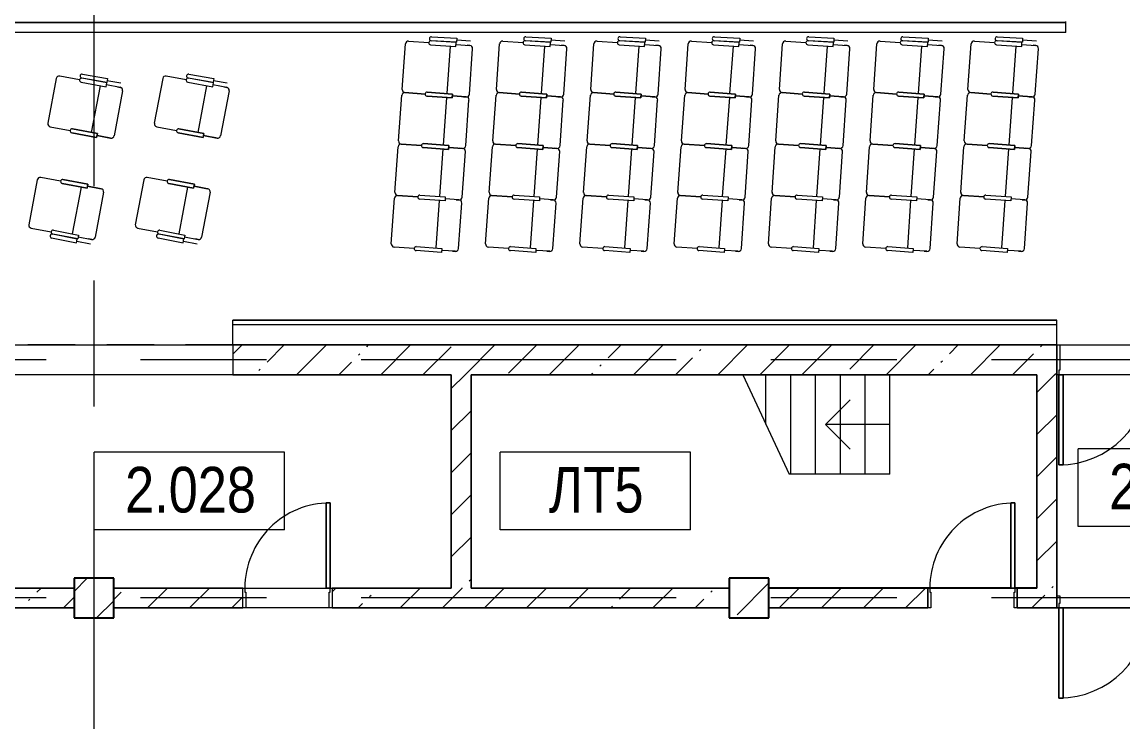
# Model space of a CAD drawing. Header units: millimetres. Extents: x 48966 to 155647, y -43515 to 30475.
# Drawn here: x 109607 to 120699, y -17133 to -10077 of the extents above; entities that cross this region are included whole.
import ezdxf

# ---------------------------------------------------------------- set-up
doc = ezdxf.new("R2010")
doc.units = ezdxf.units.MM
doc.linetypes.add('Осевые', pattern=[6350, 1270, -952.5, 3175, -952.5])
doc.linetypes.add('Сверху', pattern=[793.75, 476.25, -317.5])
for name, color, linetype, lineweight in [('Двери', 7, 'Continuous', 9), ('Каркас_Импост', 7, 'Continuous', 9), ('Колонны', 7, 'Continuous', 9), ('Колонны-1', 7, 'Continuous', 25), ('Контуры', 7, 'Continuous', 9), ('Линии подступенков-1', 7, 'Continuous', 9), ('Линии свеса', 7, 'Continuous', 9), ('Марки вырезов', 7, 'Continuous', 9), ('Марки помещений', 7, 'Continuous', 9), ('Общие ребра', 7, 'Continuous', 9), ('Оси-2', 7, 'Осевые', 9), ('Панель', 7, 'Continuous', 9), ('Перекрытия', 7, 'Continuous', 9), ('Сверху', 7, 'Сверху', 9), ('Стены', 7, 'Continuous', 9), ('Стены-1', 7, 'Continuous', 18), ('Стрелки вверх', 7, 'Continuous', 9), ('Штриховка разреза-2', 7, 'Continuous', 9)]:
    doc.layers.add(name, color=color, linetype=linetype, lineweight=lineweight)
for name, color, linetype, lineweight, true_color in [('Дуга-1', 7, 'Continuous', 9, 0x656565), ('Ломаная-1', 7, 'Continuous', 9, 0x656565), ('Рассадка_партер_ТХ_К_dwg-1', 7, 'Continuous', 9, 0x656565)]:
    doc.layers.add(name, color=color, linetype=linetype, lineweight=lineweight, true_color=true_color)
doc.styles.add('Arial Narrow_1', font='Arial Narrow.ttf', dxfattribs={"height": 460})
pattern_1 = [(45, (0, 0), (-424.264, 424.264), [600, -100, 20, -100]), (45, (0, 424), (-424.264, 424.264), [])]
pattern_2 = [(45, (0, 0), (-493.914, 493.914), []), (45, (493.9, 0), (-493.914, 493.914), [873.125, -174.625, 6.706, -167.919])]

# ---------------------------------------------------------------- blocks, each defined once
blk = doc.blocks.new('Колонна 74 - Колонна 40-55-771096-План 2-го этажа на отм_ 0_000')
at = {"layer": 'Колонны'}
h = blk.add_hatch(dxfattribs=at)
h.set_pattern_fill('FP_4', color=256, style=0, pattern_type=2)
h.set_pattern_definition(pattern_2)
h.paths.add_polyline_path([(116732, -16083), (117132, -16083), (117132, -15683), (116732, -15683)], flags=0)
at = {"layer": 'Колонны-1'}
for p, q in [((117132, -15683), (116732, -15683)), ((116732, -15683), (116732, -16083)), ((117132, -16083), (117132, -15683)), ((116732, -16083), (117132, -16083))]:
    blk.add_line(p, q, dxfattribs=at)
blk = doc.blocks.new('Колонна 75 - Колонна 40-55-771108-План 2-го этажа на отм_ 0_000')
at = {"layer": 'Колонны'}
h = blk.add_hatch(dxfattribs=at)
h.set_pattern_fill('FP_4', color=256, style=0, pattern_type=2)
h.set_pattern_definition(pattern_2)
h.paths.add_polyline_path([(110132, -16083), (110532, -16083), (110532, -15683), (110132, -15683)], flags=0)
at = {"layer": 'Колонны-1'}
for p, q in [((110532, -15683), (110132, -15683)), ((110132, -15683), (110132, -16083)), ((110532, -16083), (110532, -15683)), ((110132, -16083), (110532, -16083))]:
    blk.add_line(p, q, dxfattribs=at)
blk = doc.blocks.new('Дверь - Полуторная_001 - ДВ19_24-15-8185645-План 2-го этажа на отм_ 0_000')
at = {"layer": 'Двери'}
for p, q in [((-729, -150), (-684, -150)), ((-729, -1059), (-729, -150)), ((-684, -150), (-684, -1059)), ((729, -150), (684, -150)), ((684, -150), (684, -699)), ((729, -699), (729, -150)), ((684, -699), (729, -699)), ((-684, -1059), (-729, -1059))]:
    blk.add_line(p, q, dxfattribs=at)
for centre, radius, start, end in [((-729, -150), 909, 270, 0), ((729, -150), 549, 180, 270)]:
    blk.add_arc(centre, radius, start, end, dxfattribs=at)
at = {"layer": 'Каркас_Импост'}
for p, q in [((-750, 150), (-720, 150)), ((-750, -150), (-750, 150)), ((-720, 150), (-720, -105)), ((720, 150), (750, 150)), ((720, -105), (720, 150)), ((750, 150), (750, -150)), ((-730, -105), (-730, -150)), ((-720, -105), (-730, -105)), ((730, -105), (720, -105)), ((730, -150), (730, -105)), ((-730, -150), (-750, -150)), ((750, -150), (730, -150))]:
    blk.add_line(p, q, dxfattribs=at)
at = {"layer": 'Панель'}
for p, q in [((-684, -150), (-729, -150)), ((-729, -150), (-729, -1059)), ((-684, -1059), (-684, -150)), ((684, -150), (729, -150)), ((684, -699), (684, -150)), ((729, -150), (729, -699)), ((729, -699), (684, -699)), ((-729, -1059), (-684, -1059))]:
    blk.add_line(p, q, dxfattribs=at)
blk = doc.blocks.new('Дверь - Полуторная_001 - ДВ19_24-15-8185646-План 2-го этажа на отм_ 0_000')
at = {"layer": 'Двери'}
for p, q in [((-729, -60), (-684, -60)), ((-729, -969), (-729, -60)), ((-684, -60), (-684, -969)), ((729, -60), (684, -60)), ((684, -60), (684, -609)), ((729, -609), (729, -60)), ((684, -609), (729, -609)), ((-684, -969), (-729, -969))]:
    blk.add_line(p, q, dxfattribs=at)
for centre, radius, start, end in [((-729, -60), 909, 270, 0), ((729, -60), 549, 180, 270)]:
    blk.add_arc(centre, radius, start, end, dxfattribs=at)
at = {"layer": 'Каркас_Импост'}
for p, q in [((-750, 60), (-720, 60)), ((-750, -60), (-750, 60)), ((-720, 60), (-720, -15)), ((720, 60), (750, 60)), ((720, -15), (720, 60)), ((750, 60), (750, -60)), ((-730, -60), (-750, -60)), ((-730, -15), (-730, -60)), ((-720, -15), (-730, -15)), ((730, -15), (720, -15)), ((730, -60), (730, -15)), ((750, -60), (730, -60))]:
    blk.add_line(p, q, dxfattribs=at)
at = {"layer": 'Панель'}
for p, q in [((-684, -60), (-729, -60)), ((-729, -60), (-729, -969)), ((-684, -969), (-684, -60)), ((684, -60), (729, -60)), ((684, -609), (684, -60)), ((729, -60), (729, -609)), ((729, -609), (684, -609)), ((-729, -969), (-684, -969))]:
    blk.add_line(p, q, dxfattribs=at)
blk = doc.blocks.new('Дверь - Однопольная - ДВ2__21х9-6240638-План 2-го этажа на отм_ 0_000')
at = {"layer": 'Двери'}
for p, q in [((-429, -100), (-389, -100)), ((-429, -958), (-429, -100)), ((-389, -100), (-389, -958)), ((-389, -958), (-429, -958))]:
    blk.add_line(p, q, dxfattribs=at)
blk.add_arc((-429, -100), 858, 270, 0, dxfattribs=at)
at = {"layer": 'Каркас_Импост'}
for p, q in [((-450, 100), (-420, 100)), ((-450, -100), (-450, 100)), ((-420, 100), (-420, -60)), ((420, 100), (450, 100)), ((420, -60), (420, 100)), ((450, 100), (450, -100)), ((-430, -100), (-450, -100)), ((-430, -60), (-430, -100)), ((-420, -60), (-430, -60)), ((430, -60), (420, -60)), ((430, -100), (430, -60)), ((450, -100), (430, -100))]:
    blk.add_line(p, q, dxfattribs=at)
at = {"layer": 'Панель'}
for p, q in [((-389, -100), (-429, -100)), ((-429, -100), (-429, -958)), ((-389, -958), (-389, -100)), ((-429, -958), (-389, -958))]:
    blk.add_line(p, q, dxfattribs=at)
blk = doc.blocks.new('Дверь - Однопольная - ДВ11_21х9-6240679-План 2-го этажа на отм_ 0_000')
at = {"layer": 'Двери'}
for p, q in [((-429, -100), (-389, -100)), ((-429, -958), (-429, -100)), ((-389, -100), (-389, -958)), ((-389, -958), (-429, -958))]:
    blk.add_line(p, q, dxfattribs=at)
blk.add_arc((-429, -100), 858, 270, 0, dxfattribs=at)
at = {"layer": 'Каркас_Импост'}
for p, q in [((-450, 100), (-420, 100)), ((-450, -100), (-450, 100)), ((-420, 100), (-420, -60)), ((420, 100), (450, 100)), ((420, -60), (420, 100)), ((450, 100), (450, -100)), ((-430, -100), (-450, -100)), ((-430, -60), (-430, -100)), ((-420, -60), (-430, -60)), ((430, -60), (420, -60)), ((430, -100), (430, -60)), ((450, -100), (430, -100))]:
    blk.add_line(p, q, dxfattribs=at)
at = {"layer": 'Панель'}
for p, q in [((-389, -100), (-429, -100)), ((-429, -100), (-429, -958)), ((-389, -958), (-389, -100)), ((-429, -958), (-389, -958))]:
    blk.add_line(p, q, dxfattribs=at)
blk = doc.blocks.new('M_Дверь-Проем - 3000 x 2500 mm-4735097-План 2-го этажа на отм_ 0_000')
at = {"layer": 'Сверху'}
for p, q in [((-1508, 150), (1492, 150)), ((-1508, -150), (1492, -150))]:
    blk.add_line(p, q, dxfattribs=at)
blk = doc.blocks.new('Рассадка_партер_ТХ_К_dwg__Oblique-8379878-План 2-го этажа на отм_ 0_000')
at = {"layer": 'Ломаная-1'}
blk.add_line((-0.5, -0.5), (0.5, 0.5), dxfattribs=at)
blk = doc.blocks.new('Рассадка_партер_ТХ_К_dwg_Сидения_партер _по П__dwg-6688590-План 2-го этажа на отм_ 0_000-8379879-План 2-го этажа на отм_ 0_000')
at = {"layer": 'Дуга-1'}
for centre, start, end in [((34901, 12968), 85.9539, 265.9539), ((34901, 12968), 85.9539, 265.9539), ((35851, 12968), 85.9539, 265.9539), ((35851, 12968), 85.9539, 265.9539), ((36801, 12968), 85.9539, 265.9539), ((36801, 12968), 85.9539, 265.9539), ((37751, 12968), 85.9539, 265.9539), ((37751, 12968), 85.9539, 265.9539), ((38701, 12968), 85.9539, 265.9539), ((38701, 12968), 85.9539, 265.9539), ((39651, 12968), 85.9539, 265.9539), ((39651, 12968), 85.9539, 265.9539), ((40601, 12968), 85.9539, 265.9539), ((40601, 12968), 85.9539, 265.9539), ((31324, 12598), 79.387, 259.387), ((31324, 12598), 79.387, 259.387), ((32397, 12598), 79.387, 259.387), ((32397, 12598), 79.387, 259.387), ((34864, 12449), 85.9539, 265.9539), ((34864, 12449), 85.9539, 265.9539), ((35814, 12449), 85.9539, 265.9539), ((35814, 12449), 85.9539, 265.9539), ((36764, 12449), 85.9539, 265.9539), ((36764, 12449), 85.9539, 265.9539), ((37714, 12449), 85.9539, 265.9539), ((37714, 12449), 85.9539, 265.9539), ((38664, 12449), 85.9539, 265.9539), ((38664, 12449), 85.9539, 265.9539), ((39614, 12449), 85.9539, 265.9539), ((39614, 12449), 85.9539, 265.9539), ((40564, 12449), 85.9539, 265.9539), ((40564, 12449), 85.9539, 265.9539), ((31229, 12087), 79.387, 259.387), ((31229, 12087), 79.387, 259.387), ((32301, 12087), 79.387, 259.387), ((32301, 12087), 79.387, 259.387), ((34828, 11930), 85.9539, 265.9539), ((35778, 11930), 85.9539, 265.9539), ((36728, 11930), 85.9539, 265.9539), ((37678, 11930), 85.9539, 265.9539), ((38628, 11930), 85.9539, 265.9539), ((39578, 11930), 85.9539, 265.9539), ((40528, 11930), 85.9539, 265.9539), ((31122, 11537), 78.732, 258.732), ((31133, 11576), 79.387, 259.387), ((32195, 11537), 78.732, 258.732), ((32205, 11576), 79.387, 259.387), ((34791, 11411), 85.9539, 265.9539), ((35741, 11411), 85.9539, 265.9539), ((36691, 11411), 85.9539, 265.9539), ((37641, 11411), 85.9539, 265.9539), ((38591, 11411), 85.9539, 265.9539), ((39541, 11411), 85.9539, 265.9539), ((40491, 11411), 85.9539, 265.9539)]:
    blk.add_arc(centre, 20, start, end, dxfattribs=at)
at = {"layer": 'Ломаная-1'}
for p, q in [((38303, 13689), (38497, 13689)), ((34650, 13015), (34682, 13474)), ((34715, 13502), (34918, 13488)), ((35133, 13452), (35099, 12974)), ((35339, 13503), (35199, 13511)), ((35328, 12967), (35360, 13426)), ((35600, 13015), (35632, 13474)), ((35665, 13502), (35868, 13488)), ((36083, 13452), (36049, 12974)), ((36289, 13503), (36149, 13511)), ((36278, 12967), (36310, 13426)), ((36550, 13015), (36582, 13474)), ((36615, 13502), (36818, 13488)), ((37033, 13452), (36999, 12974)), ((37239, 13503), (37099, 13511)), ((37228, 12967), (37260, 13426)), ((37500, 13015), (37532, 13474)), ((37565, 13502), (37768, 13488)), ((37983, 13452), (37949, 12974)), ((38189, 13503), (38049, 13511)), ((38178, 12967), (38210, 13426)), ((38450, 13015), (38482, 13474)), ((38515, 13502), (38718, 13488)), ((38933, 13452), (38899, 12974)), ((39139, 13503), (38999, 13511)), ((39128, 12967), (39160, 13426)), ((39400, 13015), (39432, 13474)), ((39465, 13502), (39668, 13488)), ((39883, 13452), (39849, 12974)), ((40089, 13503), (39949, 13511)), ((40078, 12967), (40110, 13426)), ((40350, 13015), (40382, 13474)), ((40415, 13502), (40618, 13488)), ((40833, 13452), (40799, 12974)), ((41039, 13503), (40899, 13511)), ((41028, 12967), (41060, 13426)), ((31165, 13126), (31080, 12674)), ((31400, 13113), (31200, 13150)), ((31676, 13105), (31814, 13081)), ((32238, 13126), (32153, 12674)), ((32473, 13113), (32273, 13150)), ((32749, 13105), (32887, 13081)), ((31521, 12582), (31610, 13053)), ((31833, 13001), (31748, 12549)), ((32594, 12582), (32682, 13053)), ((32906, 13001), (32821, 12549)), ((34613, 12497), (34646, 12956)), ((35096, 12934), (35062, 12455)), ((35291, 12449), (35323, 12908)), ((35563, 12497), (35596, 12956)), ((36046, 12934), (36012, 12455)), ((36241, 12449), (36273, 12908)), ((36513, 12497), (36546, 12956)), ((36996, 12934), (36962, 12455)), ((37191, 12449), (37223, 12908)), ((37463, 12497), (37496, 12956)), ((37946, 12934), (37912, 12455)), ((38141, 12449), (38173, 12908)), ((38413, 12497), (38446, 12956)), ((38896, 12934), (38862, 12455)), ((39091, 12449), (39123, 12908)), ((39363, 12497), (39396, 12956)), ((39846, 12934), (39812, 12455)), ((40041, 12449), (40073, 12908)), ((40313, 12497), (40346, 12956)), ((40796, 12934), (40762, 12455)), ((40991, 12449), (41023, 12908)), ((31104, 12639), (31305, 12602)), ((32177, 12639), (32377, 12602)), ((34577, 11978), (34609, 12437)), ((35527, 11978), (35559, 12437)), ((36477, 11978), (36509, 12437)), ((37427, 11978), (37459, 12437)), ((38377, 11978), (38409, 12437)), ((39327, 11978), (39359, 12437)), ((40277, 11978), (40309, 12437)), ((35059, 12415), (35025, 11936)), ((35254, 11930), (35287, 12389)), ((36009, 12415), (35975, 11936)), ((36204, 11930), (36237, 12389)), ((36959, 12415), (36925, 11936)), ((37154, 11930), (37187, 12389)), ((37909, 12415), (37875, 11936)), ((38104, 11930), (38137, 12389)), ((38859, 12415), (38825, 11936)), ((39054, 11930), (39087, 12389)), ((39809, 12415), (39775, 11936)), ((40004, 11930), (40037, 12389)), ((40759, 12415), (40725, 11936)), ((40954, 11930), (40987, 12389)), ((30974, 12104), (30889, 11652)), ((31209, 12091), (31009, 12128)), ((32046, 12104), (31961, 11652)), ((32282, 12091), (32081, 12128)), ((31330, 11559), (31418, 12031)), ((31641, 11979), (31557, 11527)), ((32402, 11559), (32491, 12031)), ((32714, 11979), (32629, 11527)), ((34540, 11459), (34572, 11918)), ((35022, 11896), (34989, 11418)), ((35218, 11411), (35250, 11870)), ((35490, 11459), (35522, 11918)), ((35972, 11896), (35939, 11418)), ((36168, 11411), (36200, 11870)), ((36440, 11459), (36472, 11918)), ((36922, 11896), (36889, 11418)), ((37118, 11411), (37150, 11870)), ((37390, 11459), (37422, 11918)), ((37872, 11896), (37839, 11418)), ((38068, 11411), (38100, 11870)), ((38340, 11459), (38372, 11918)), ((38822, 11896), (38789, 11418)), ((39018, 11411), (39050, 11870)), ((39290, 11459), (39322, 11918)), ((39772, 11896), (39739, 11418)), ((39968, 11411), (40000, 11870)), ((40240, 11459), (40272, 11918)), ((40722, 11896), (40689, 11418)), ((40918, 11411), (40950, 11870)), ((30913, 11617), (31113, 11580)), ((31985, 11617), (32186, 11580)), ((31373, 11487), (31510, 11460)), ((32446, 11487), (32583, 11460)), ((34771, 11413), (34568, 11427)), ((35721, 11413), (35518, 11427)), ((36671, 11413), (36468, 11427)), ((37621, 11413), (37418, 11427)), ((38571, 11413), (38368, 11427)), ((39521, 11413), (39318, 11427)), ((40471, 11413), (40268, 11427))]:
    blk.add_line(p, q, dxfattribs=at)
at = {"layer": 'Ломаная-1', "flags": 128}
for points in [[(34945, 13546), (35200, 13531), (35198, 13491), (34943, 13506)], [(35895, 13546), (36150, 13531), (36148, 13491), (35893, 13506)], [(36845, 13546), (37100, 13531), (37098, 13491), (36843, 13506)], [(37795, 13546), (38050, 13531), (38048, 13491), (37793, 13506)], [(38745, 13546), (39000, 13531), (38998, 13491), (38743, 13506)], [(39695, 13546), (39950, 13531), (39948, 13491), (39693, 13506)], [(40645, 13546), (40900, 13531), (40898, 13491), (40643, 13506)], [(34936, 13466), (35192, 13448), (35194, 13488), (34939, 13506)], [(35193, 13468), (35332, 13458), (35305, 13460)], [(35886, 13466), (36142, 13448), (36144, 13488), (35889, 13506)], [(36143, 13468), (36282, 13458), (36255, 13460)], [(36836, 13466), (37092, 13448), (37094, 13488), (36839, 13506)], [(37093, 13468), (37232, 13458), (37205, 13460)], [(37786, 13466), (38042, 13448), (38044, 13488), (37789, 13506)], [(38043, 13468), (38182, 13458), (38155, 13460)], [(38736, 13466), (38992, 13448), (38994, 13488), (38739, 13506)], [(38993, 13468), (39132, 13458), (39105, 13460)], [(39686, 13466), (39942, 13448), (39944, 13488), (39689, 13506)], [(39943, 13468), (40082, 13458), (40055, 13460)], [(40636, 13466), (40892, 13448), (40894, 13488), (40639, 13506)], [(40893, 13468), (41032, 13458), (41005, 13460)], [(31416, 13090), (31668, 13042), (31675, 13082), (31424, 13129)], [(31428, 13169), (31680, 13125), (31673, 13085), (31421, 13129)], [(32489, 13090), (32741, 13042), (32748, 13082), (32496, 13129)], [(32500, 13169), (32752, 13125), (32745, 13085), (32493, 13129)], [(31782, 13041), (31809, 13036), (31672, 13062)], [(32854, 13041), (32882, 13036), (32744, 13062)], [(31713, 12525), (31576, 12551), (31713, 12525), (31686, 12530)], [(32786, 12525), (32648, 12551), (32786, 12525), (32759, 12530)], [(31590, 12019), (31617, 12014), (31480, 12040), (31617, 12014)], [(32663, 12019), (32690, 12014), (32553, 12040), (32690, 12014)], [(34829, 11950), (35084, 11932), (35082, 11892), (34826, 11910)], [(35222, 11902), (35195, 11904), (35222, 11902), (35083, 11912)], [(35779, 11950), (36034, 11932), (36032, 11892), (35776, 11910)], [(36172, 11902), (36145, 11904), (36172, 11902), (36033, 11912)], [(36729, 11950), (36984, 11932), (36982, 11892), (36726, 11910)], [(37122, 11902), (37095, 11904), (37122, 11902), (36983, 11912)], [(37679, 11950), (37934, 11932), (37932, 11892), (37676, 11910)], [(38072, 11902), (38045, 11904), (38072, 11902), (37933, 11912)], [(38629, 11950), (38884, 11932), (38882, 11892), (38626, 11910)], [(39022, 11902), (38995, 11904), (39022, 11902), (38883, 11912)], [(39579, 11950), (39834, 11932), (39832, 11892), (39576, 11910)], [(39972, 11902), (39945, 11904), (39972, 11902), (39833, 11912)], [(40529, 11950), (40784, 11932), (40782, 11892), (40526, 11910)], [(40922, 11902), (40895, 11904), (40922, 11902), (40783, 11912)], [(31118, 11518), (31369, 11468), (31377, 11507), (31126, 11557)], [(31136, 11596), (31388, 11548), (31381, 11509), (31129, 11556)], [(32191, 11518), (32442, 11468), (32450, 11507), (32199, 11557)], [(32209, 11596), (32461, 11548), (32453, 11509), (32202, 11556)], [(31384, 11529), (31522, 11503), (31494, 11508)], [(32457, 11529), (32594, 11503), (32567, 11508)], [(34792, 11431), (35048, 11413), (35045, 11373), (34790, 11392)], [(35742, 11431), (35998, 11413), (35995, 11373), (35740, 11392)], [(36692, 11431), (36948, 11413), (36945, 11373), (36690, 11392)], [(37642, 11431), (37898, 11413), (37895, 11373), (37640, 11392)], [(38592, 11431), (38848, 11413), (38845, 11373), (38590, 11392)], [(39542, 11431), (39798, 11413), (39795, 11373), (39540, 11392)], [(40492, 11431), (40748, 11413), (40745, 11373), (40490, 11392)], [(35158, 11386), (35186, 11384), (35046, 11393)], [(36108, 11386), (36136, 11384), (35996, 11393)], [(37058, 11386), (37086, 11384), (36946, 11393)], [(38008, 11386), (38036, 11384), (37896, 11393)], [(38958, 11386), (38986, 11384), (38846, 11393)], [(39908, 11386), (39936, 11384), (39796, 11393)], [(40858, 11386), (40886, 11384), (40746, 11393)]]:
    blk.add_lwpolyline(points, dxfattribs=at)
for points in [[(34678, 12983), (34881, 12969)], [(35158, 12969), (34903, 12988)], [(35831, 12969), (35628, 12983)], [(36108, 12969), (35853, 12988), (36108, 12969), (36105, 12930)], [(36578, 12983), (36781, 12969)], [(37055, 12930), (36800, 12948), (37055, 12930), (37058, 12969), (36803, 12988), (37058, 12969)], [(37528, 12983), (37731, 12969)], [(38008, 12969), (37753, 12988)], [(38478, 12983), (38681, 12969)], [(38958, 12969), (38955, 12930), (38700, 12948), (38955, 12930), (38958, 12969), (38703, 12988)], [(39428, 12983), (39631, 12969)], [(39908, 12969), (39905, 12930), (39650, 12948), (39905, 12930), (39908, 12969), (39653, 12988)], [(40378, 12983), (40581, 12969)], [(40858, 12969), (40603, 12988)], [(34900, 12948), (35155, 12930), (35158, 12969), (35155, 12930)], [(35156, 12950), (35296, 12940), (35268, 12942), (35296, 12940)], [(36105, 12930), (35850, 12948)], [(36246, 12940), (36218, 12942), (36246, 12940), (36106, 12950)], [(37196, 12940), (37056, 12950), (37196, 12940), (37168, 12942)], [(37750, 12948), (38005, 12930), (38008, 12969), (38005, 12930)], [(38006, 12950), (38146, 12940), (38118, 12942), (38146, 12940)], [(39096, 12940), (38956, 12950), (39096, 12940), (39068, 12942)], [(39906, 12950), (40046, 12940), (40018, 12942), (40046, 12940)], [(40600, 12948), (40855, 12930), (40858, 12969), (40855, 12930)], [(40996, 12940), (40856, 12950), (40996, 12940), (40968, 12942)], [(31572, 12531), (31579, 12571), (31328, 12618), (31579, 12571), (31572, 12531), (31321, 12578)], [(32645, 12531), (32652, 12571), (32401, 12618), (32652, 12571), (32645, 12531), (32393, 12578)], [(34641, 12465), (34844, 12450)], [(35121, 12451), (34866, 12469), (35121, 12451), (35118, 12411), (34863, 12429), (35118, 12411)], [(35120, 12431), (35259, 12421), (35231, 12423), (35259, 12421)], [(35794, 12450), (35591, 12465)], [(36068, 12411), (35813, 12429)], [(35816, 12469), (36071, 12451), (36068, 12411), (36071, 12451)], [(36209, 12421), (36181, 12423), (36209, 12421), (36070, 12431)], [(36541, 12465), (36744, 12450)], [(36763, 12429), (37018, 12411), (37021, 12451), (37018, 12411)], [(37021, 12451), (36766, 12469)], [(37020, 12431), (37159, 12421), (37131, 12423), (37159, 12421)], [(37491, 12465), (37694, 12450)], [(37971, 12451), (37716, 12469), (37971, 12451), (37968, 12411), (37713, 12429), (37968, 12411)], [(37970, 12431), (38109, 12421), (38081, 12423), (38109, 12421)], [(38441, 12465), (38644, 12450)], [(38921, 12451), (38918, 12411), (38663, 12429), (38918, 12411), (38921, 12451), (38666, 12469)], [(39059, 12421), (38920, 12431), (39059, 12421), (39031, 12423)], [(39391, 12465), (39594, 12450)], [(39871, 12451), (39868, 12411), (39613, 12429), (39868, 12411), (39871, 12451), (39616, 12469)], [(40009, 12421), (39870, 12431), (40009, 12421), (39981, 12423)], [(40341, 12465), (40544, 12450)], [(40818, 12411), (40563, 12429), (40818, 12411), (40821, 12451), (40566, 12469), (40821, 12451)], [(40820, 12431), (40959, 12421), (40931, 12423), (40959, 12421)], [(31484, 12060), (31476, 12020), (31225, 12067), (31476, 12020), (31484, 12060), (31232, 12107)], [(32556, 12060), (32549, 12020), (32298, 12067), (32549, 12020), (32556, 12060), (32305, 12107)], [(34808, 11932), (34604, 11946)], [(35758, 11932), (35554, 11946)], [(36708, 11932), (36504, 11946)], [(37658, 11932), (37454, 11946)], [(38608, 11932), (38404, 11946)], [(39558, 11932), (39354, 11946)], [(40508, 11932), (40304, 11946)]]:
    blk.add_lwpolyline(points, close=True, dxfattribs=at)
at = {"layer": 'Ломаная-1'}
for centre, radius, start, end in [((34944, 13526), 20, 86.6321, 266.6321), ((35894, 13526), 20, 86.6321, 266.6321), ((36844, 13526), 20, 86.6321, 266.6321), ((37794, 13526), 20, 86.6321, 266.6321), ((38744, 13526), 20, 86.6321, 266.6321), ((39694, 13526), 20, 86.6321, 266.6321), ((40644, 13526), 20, 86.6321, 266.6321), ((34712, 13472), 30, 85.9539, 175.9539), ((34938, 13486), 20, 85.9539, 265.9539), ((35330, 13428), 30, 355.9539, 85.9539), ((35662, 13472), 30, 85.9539, 175.9539), ((35888, 13486), 20, 85.9539, 265.9539), ((36280, 13428), 30, 355.9539, 85.9539), ((36612, 13472), 30, 85.9539, 175.9539), ((36838, 13486), 20, 85.9539, 265.9539), ((37230, 13428), 30, 355.9539, 85.9539), ((37562, 13472), 30, 85.9539, 175.9539), ((37788, 13486), 20, 85.9539, 265.9539), ((38180, 13428), 30, 355.9539, 85.9539), ((38512, 13472), 30, 85.9539, 175.9539), ((38738, 13486), 20, 85.9539, 265.9539), ((39130, 13428), 30, 355.9539, 85.9539), ((39462, 13472), 30, 85.9539, 175.9539), ((39688, 13486), 20, 85.9539, 265.9539), ((40080, 13428), 30, 355.9539, 85.9539), ((40412, 13472), 30, 85.9539, 175.9539), ((40638, 13486), 20, 85.9539, 265.9539), ((41030, 13428), 30, 355.9539, 85.9539), ((31195, 13121), 30, 79.387, 169.387), ((31420, 13109), 20, 79.387, 259.387), ((31424, 13149), 20, 80.0419, 260.0419), ((32267, 13121), 30, 79.387, 169.387), ((32493, 13109), 20, 79.387, 259.387), ((32497, 13149), 20, 80.0419, 260.0419), ((31803, 13007), 30, 349.387, 79.387), ((32876, 13007), 30, 349.387, 79.387), ((34676, 12953), 30, 85.9539, 175.9539), ((34680, 13013), 30, 175.9539, 265.9539), ((35626, 12953), 30, 85.9539, 175.9539), ((35630, 13013), 30, 175.9539, 265.9539), ((36576, 12953), 30, 85.9539, 175.9539), ((36580, 13013), 30, 175.9539, 265.9539), ((37526, 12953), 30, 85.9539, 175.9539), ((37530, 13013), 30, 175.9539, 265.9539), ((38476, 12953), 30, 85.9539, 175.9539), ((38480, 13013), 30, 175.9539, 265.9539), ((39426, 12953), 30, 85.9539, 175.9539), ((39430, 13013), 30, 175.9539, 265.9539), ((40376, 12953), 30, 85.9539, 175.9539), ((40380, 13013), 30, 175.9539, 265.9539), ((35298, 12970), 30, 265.9539, 355.9539), ((35294, 12910), 30, 355.9539, 85.9539), ((36248, 12970), 30, 265.9539, 355.9539), ((36244, 12910), 30, 355.9539, 85.9539), ((37198, 12970), 30, 265.9539, 355.9539), ((37194, 12910), 30, 355.9539, 85.9539), ((38148, 12970), 30, 265.9539, 355.9539), ((38144, 12910), 30, 355.9539, 85.9539), ((39098, 12970), 30, 265.9539, 355.9539), ((39094, 12910), 30, 355.9539, 85.9539), ((40048, 12970), 30, 265.9539, 355.9539), ((40044, 12910), 30, 355.9539, 85.9539), ((40998, 12970), 30, 265.9539, 355.9539), ((40994, 12910), 30, 355.9539, 85.9539), ((31110, 12669), 30, 169.387, 259.387), ((32183, 12669), 30, 169.387, 259.387), ((31719, 12555), 30, 259.387, 349.387), ((32791, 12555), 30, 259.387, 349.387), ((34639, 12435), 30, 85.9539, 175.9539), ((34643, 12495), 30, 175.9539, 265.9539), ((35261, 12451), 30, 265.9539, 355.9539), ((35589, 12435), 30, 85.9539, 175.9539), ((35593, 12495), 30, 175.9539, 265.9539), ((36211, 12451), 30, 265.9539, 355.9539), ((36539, 12435), 30, 85.9539, 175.9539), ((36543, 12495), 30, 175.9539, 265.9539), ((37161, 12451), 30, 265.9539, 355.9539), ((37489, 12435), 30, 85.9539, 175.9539), ((37493, 12495), 30, 175.9539, 265.9539), ((38111, 12451), 30, 265.9539, 355.9539), ((38439, 12435), 30, 85.9539, 175.9539), ((38443, 12495), 30, 175.9539, 265.9539), ((39061, 12451), 30, 265.9539, 355.9539), ((39389, 12435), 30, 85.9539, 175.9539), ((39393, 12495), 30, 175.9539, 265.9539), ((40011, 12451), 30, 265.9539, 355.9539), ((40339, 12435), 30, 85.9539, 175.9539), ((40343, 12495), 30, 175.9539, 265.9539), ((40961, 12451), 30, 265.9539, 355.9539), ((35257, 12391), 30, 355.9539, 85.9539), ((36207, 12391), 30, 355.9539, 85.9539), ((37157, 12391), 30, 355.9539, 85.9539), ((38107, 12391), 30, 355.9539, 85.9539), ((39057, 12391), 30, 355.9539, 85.9539), ((40007, 12391), 30, 355.9539, 85.9539), ((40957, 12391), 30, 355.9539, 85.9539), ((31003, 12099), 30, 79.387, 169.387), ((32076, 12099), 30, 79.387, 169.387), ((31612, 11985), 30, 349.387, 79.387), ((32685, 11985), 30, 349.387, 79.387), ((34602, 11916), 30, 85.9539, 175.9539), ((34607, 11976), 30, 175.9539, 265.9539), ((35224, 11932), 30, 265.9539, 355.9539), ((35220, 11872), 30, 355.9539, 85.9539), ((35552, 11916), 30, 85.9539, 175.9539), ((35557, 11976), 30, 175.9539, 265.9539), ((36174, 11932), 30, 265.9539, 355.9539), ((36170, 11872), 30, 355.9539, 85.9539), ((36502, 11916), 30, 85.9539, 175.9539), ((36507, 11976), 30, 175.9539, 265.9539), ((37124, 11932), 30, 265.9539, 355.9539), ((37120, 11872), 30, 355.9539, 85.9539), ((37452, 11916), 30, 85.9539, 175.9539), ((37457, 11976), 30, 175.9539, 265.9539), ((38074, 11932), 30, 265.9539, 355.9539), ((38070, 11872), 30, 355.9539, 85.9539), ((38402, 11916), 30, 85.9539, 175.9539), ((38407, 11976), 30, 175.9539, 265.9539), ((39024, 11932), 30, 265.9539, 355.9539), ((39020, 11872), 30, 355.9539, 85.9539), ((39352, 11916), 30, 85.9539, 175.9539), ((39357, 11976), 30, 175.9539, 265.9539), ((39974, 11932), 30, 265.9539, 355.9539), ((39970, 11872), 30, 355.9539, 85.9539), ((40302, 11916), 30, 85.9539, 175.9539), ((40307, 11976), 30, 175.9539, 265.9539), ((40924, 11932), 30, 265.9539, 355.9539), ((40920, 11872), 30, 355.9539, 85.9539), ((30918, 11647), 30, 169.387, 259.387), ((31991, 11647), 30, 169.387, 259.387), ((31527, 11533), 30, 259.387, 349.387), ((32600, 11533), 30, 259.387, 349.387), ((34570, 11457), 30, 175.9539, 265.9539), ((35520, 11457), 30, 175.9539, 265.9539), ((36470, 11457), 30, 175.9539, 265.9539), ((37420, 11457), 30, 175.9539, 265.9539), ((38370, 11457), 30, 175.9539, 265.9539), ((39320, 11457), 30, 175.9539, 265.9539), ((40270, 11457), 30, 175.9539, 265.9539), ((35188, 11413), 30, 265.9539, 355.9539), ((36138, 11413), 30, 265.9539, 355.9539), ((37088, 11413), 30, 265.9539, 355.9539), ((38038, 11413), 30, 265.9539, 355.9539), ((38988, 11413), 30, 265.9539, 355.9539), ((39938, 11413), 30, 265.9539, 355.9539), ((40888, 11413), 30, 265.9539, 355.9539)]:
    blk.add_arc(centre, radius, start, end, dxfattribs=at)
at = {"xscale": 2.5, "yscale": 2.5, "zscale": 2.5, "rotation": 270}
blk.add_blockref('Рассадка_партер_ТХ_К_dwg__Oblique-8379878-План 2-го этажа на отм_ 0_000', (38496, 13689), dxfattribs=at)
blk = doc.blocks.new('Рассадка_партер_ТХ_К_dwg-8379875-План 2-го этажа на отм_ 0_000')
blk.add_blockref('Рассадка_партер_ТХ_К_dwg_Сидения_партер _по П__dwg-6688590-План 2-го этажа на отм_ 0_000-8379879-План 2-го этажа на отм_ 0_000', (-26491, -9322))
blk = doc.blocks.new('Марка помещения_Р - Марка помещения-4575829-План 2-го этажа на отм_ 0_000')
at = {"layer": 'Марки помещений'}
for p, q in [((-4.79375, -1.95625), (-4.79375, 1.95625)), ((4.79375, 1.95625), (-4.79375, 1.95625)), ((4.79375, -1.95625), (4.79375, 1.95625)), ((4.79375, -1.95625), (-4.79375, -1.95625))]:
    blk.add_line(p, q, dxfattribs=at)

msp = doc.modelspace()

# ---------------------------------------------------------------- hatches: boundary and pattern name
at = {"layer": 'Штриховка разреза-2'}
h = msp.add_hatch(dxfattribs=at)
h.set_pattern_fill('FP_1', color=256, style=0, pattern_type=2)
h.set_pattern_definition(pattern_1)
h.paths.add_polyline_path([(126502.1, -13632.9), (128781.6, -13632.9), (128781.6, -13332.9), (121531.6, -13332.9), (121531.6, -13632.9), (126302.1, -13632.9)], flags=0)
h.paths.add_polyline_path([(108431.6, -13632.9), (108731.6, -13632.9), (108731.6, -13332.9), (108216.6, -13332.9), (108216.6, -13632.9), (108231.6, -13632.9)], flags=0)
h.paths.add_polyline_path([(111731.6, -13632.9), (120031.6, -13632.9), (120031.6, -13332.9), (111731.6, -13332.9)], flags=0)
h.paths.add_polyline_path([(106381.6, -13632.9), (106681.6, -13632.9), (106681.6, -13332.9), (106381.6, -13332.9)], flags=0)
h = msp.add_hatch(dxfattribs=at)
h.set_pattern_fill('FP_1', color=256, style=0, pattern_type=2)
h.set_pattern_definition(pattern_1)
h.paths.add_polyline_path([(114131.6, -14482.9), (114131.6, -13632.9), (113931.6, -13632.9), (113931.6, -14482.9)], flags=0)
h = msp.add_hatch(dxfattribs=at)
h.set_pattern_fill('FP_1', color=256, style=0, pattern_type=2)
h.set_pattern_definition(pattern_1)
h.paths.add_polyline_path([(120031.6, -15982.9), (120031.6, -13632.9), (119831.6, -13632.9), (119831.6, -15982.9)], flags=0)
h = msp.add_hatch(dxfattribs=at)
h.set_pattern_fill('FP_1', color=256, style=0, pattern_type=2)
h.set_pattern_definition(pattern_1)
h.paths.add_polyline_path([(114131.6, -15782.9), (114131.6, -14482.9), (113931.6, -14482.9), (113931.6, -15782.9)], flags=0)
h = msp.add_hatch(dxfattribs=at)
h.set_pattern_fill('FP_1', color=256, style=0, pattern_type=2)
h.set_pattern_definition(pattern_1)
h.paths.add_polyline_path([(110131.6, -15982.9), (110131.6, -15782.9), (108231.6, -15782.9), (108231.6, -15982.9), (108965.8, -15982.9)], flags=0)
h = msp.add_hatch(dxfattribs=at)
h.set_pattern_fill('FP_1', color=256, style=0, pattern_type=2)
h.set_pattern_definition(pattern_1)
h.paths.add_polyline_path([(116731.6, -15982.9), (116731.6, -15782.9), (112731.6, -15782.9), (112731.6, -15982.9), (116729.6, -15982.9)], flags=0)
h.paths.add_polyline_path([(111831.6, -15982.9), (111831.6, -15782.9), (110531.6, -15782.9), (110531.6, -15982.9)], flags=0)
h = msp.add_hatch(dxfattribs=at)
h.set_pattern_fill('FP_1', color=256, style=0, pattern_type=2)
h.set_pattern_definition(pattern_1)
h.paths.add_polyline_path([(119831.6, -15982.9), (119831.6, -15782.9), (119631.6, -15782.9), (119631.6, -15982.9)], flags=0)
h.paths.add_polyline_path([(118731.6, -15982.9), (118731.6, -15782.9), (117131.6, -15782.9), (117131.6, -15982.9)], flags=0)

# ---------------------------------------------------------------- linework, layer by layer
at = {"layer": 'Контуры'}
for p, q in [((118351.6, -13634.5), (116868.5, -13634.5)), ((118351.6, -14634.5), (118351.6, -13634.5)), ((118351.6, -14634.5), (117334.8, -14634.5))]:
    msp.add_line(p, q, dxfattribs=at)
at = {"layer": 'Линии подступенков-1'}
for p, q in [((117101.6, -14134.5), (117101.6, -13634.5)), ((117351.6, -14634.5), (117351.6, -13634.5)), ((117601.6, -14634.5), (117601.6, -13634.5)), ((117851.6, -14634.5), (117851.6, -13634.5)), ((118101.6, -14634.5), (118101.6, -13634.5)), ((118351.6, -14634.5), (118351.6, -13634.5))]:
    msp.add_line(p, q, dxfattribs=at)
at = {"layer": 'Линии свеса'}
for p, q in [((117101.6, -14134.5), (117101.6, -13634.5)), ((117351.6, -14634.5), (117351.6, -13634.5)), ((117601.6, -14634.5), (117601.6, -13634.5)), ((117851.6, -14634.5), (117851.6, -13634.5)), ((118101.6, -14634.5), (118101.6, -13634.5))]:
    msp.add_line(p, q, dxfattribs=at)
at = {"layer": 'Марки вырезов'}
msp.add_line((116868.5, -13634.5), (117334.8, -14634.5), dxfattribs=at)
at = {"layer": 'Общие ребра'}
for p, q in [((120031.6, -13085.9), (111731.6, -13085.9)), ((120031.6, -13130.9), (111731.6, -13130.9)), ((120031.6, -13330.9), (111731.6, -13330.9)), ((120031.6, -13332.9), (111731.6, -13332.9)), ((111731.6, -13332.9), (120031.6, -13332.9)), ((111731.6, -13632.9), (113929.6, -13632.9)), ((113931.6, -13632.9), (113931.6, -14482.9)), ((114131.6, -15782.9), (114131.6, -14482.9)), ((111831.6, -15782.9), (110533.6, -15782.9)), ((113931.6, -15782.9), (112731.6, -15782.9)), ((110531.6, -15982.9), (111831.6, -15982.9)), ((112731.6, -15982.9), (116729.6, -15982.9)), ((117131.6, -15982.9), (118731.6, -15982.9)), ((119631.6, -15982.9), (119831.6, -15982.9))]:
    msp.add_line(p, q, dxfattribs=at)
at = {"layer": 'Оси-2'}
for p, q in [((110331.6, 25417.1), (110331.6, -41737.8)), ((150171.6, -13482.9), (50565.6, -13482.9)), ((150171.6, -15882.9), (50565.6, -15882.9))]:
    msp.add_line(p, q, dxfattribs=at)
at = {"layer": 'Перекрытия'}
for p, q in [((108731.6, -10082.9), (120074.9, -10082.9)), ((120074.9, -10082.9), (108731.6, -10082.9)), ((108231.6, -13332.9), (128781.6, -13332.9)), ((113931.6, -13632.9), (108431.6, -13632.9)), ((113931.6, -15782.9), (113931.6, -13632.9)), ((119831.6, -13632.9), (114131.6, -13632.9)), ((114131.6, -13632.9), (114131.6, -15782.9)), ((119831.6, -15782.9), (119831.6, -13632.9)), ((122781.6, -13632.9), (120031.6, -13632.9)), ((120031.6, -13632.9), (120031.6, -15982.9)), ((116731.6, -15782.9), (116731.6, -15682.9)), ((116731.6, -15682.9), (117131.6, -15682.9)), ((117131.6, -15682.9), (117131.6, -15782.9)), ((108431.6, -15782.9), (110131.6, -15782.9)), ((110531.6, -15782.9), (113931.6, -15782.9)), ((114131.6, -15782.9), (116731.6, -15782.9)), ((117131.6, -15782.9), (119831.6, -15782.9)), ((119631.6, -15782.9), (118731.6, -15782.9)), ((118731.6, -15782.9), (118731.6, -15982.9)), ((119631.6, -15982.9), (119631.6, -15782.9)), ((110131.6, -15982.9), (108366.6, -15982.9)), ((110131.6, -16082.9), (110131.6, -15982.9)), ((116731.6, -15982.9), (110531.6, -15982.9)), ((110531.6, -15982.9), (110531.6, -16082.9)), ((116731.6, -16082.9), (116731.6, -15982.9)), ((118731.6, -15982.9), (117131.6, -15982.9)), ((117131.6, -15982.9), (117131.6, -16082.9)), ((129331.6, -15982.9), (119631.6, -15982.9)), ((120031.6, -15982.9), (121531.6, -15982.9)), ((110531.6, -16082.9), (110131.6, -16082.9)), ((117131.6, -16082.9), (116731.6, -16082.9))]:
    msp.add_line(p, q, dxfattribs=at)
at = {"layer": 'Стены'}
for p, q in [((108731.6, -10082.9), (120123.5, -10082.9)), ((120123.5, -10082.9), (108731.6, -10082.9)), ((120123.5, -10082.9), (120123.5, -10072.9)), ((120123.5, -10182.9), (120123.5, -10082.9)), ((120123.5, -10182.9), (108731.6, -10182.9))]:
    msp.add_line(p, q, dxfattribs=at)
at = {"layer": 'Стены-1'}
for p, q in [((120031.6, -13083.9), (111731.6, -13083.9)), ((111731.6, -13332.9), (111731.6, -13083.9)), ((120031.6, -13332.9), (120031.6, -13083.9)), ((111731.6, -13332.9), (111731.6, -13632.9)), ((120031.6, -13332.9), (120031.6, -13632.9)), ((113929.6, -13632.9), (113931.6, -13632.9)), ((114131.6, -13632.9), (119831.6, -13632.9)), ((114131.6, -14482.9), (114131.6, -13632.9)), ((119831.6, -13632.9), (119831.6, -15782.9)), ((120031.6, -15982.9), (120031.6, -13632.9)), ((113931.6, -14482.9), (113931.6, -15782.9)), ((110131.6, -15782.9), (108431.6, -15782.9)), ((110131.6, -15982.9), (110131.6, -15782.9)), ((110533.6, -15782.9), (110531.6, -15782.9)), ((110531.6, -15782.9), (110531.6, -15982.9)), ((111831.6, -15982.9), (111831.6, -15782.9)), ((112731.6, -15782.9), (112731.6, -15982.9)), ((116731.6, -15782.9), (114131.6, -15782.9)), ((116731.6, -15982.9), (116731.6, -15782.9)), ((118731.6, -15782.9), (117131.6, -15782.9)), ((117131.6, -15782.9), (117131.6, -15982.9)), ((119570.6, -15780.9), (117133.6, -15780.9)), ((117133.6, -15782.9), (119831.6, -15782.9)), ((118731.6, -15982.9), (118731.6, -15782.9)), ((119829.6, -15780.9), (119610.6, -15780.9)), ((119831.6, -15782.9), (119631.6, -15782.9)), ((119631.6, -15782.9), (119631.6, -15982.9)), ((119831.6, -15782.9), (119831.6, -15780.9)), ((108366.6, -15982.9), (110131.6, -15982.9)), ((116729.6, -15982.9), (116731.6, -15982.9)), ((119831.6, -15982.9), (120031.6, -15982.9))]:
    msp.add_line(p, q, dxfattribs=at)
at = {"layer": 'Стрелки вверх'}
for p, q in [((117701.6, -14134.5), (117951.6, -13884.5)), ((117851.6, -14134.5), (117701.6, -14134.5)), ((117701.6, -14134.5), (117951.6, -14384.5)), ((118101.6, -14134.5), (117851.6, -14134.5)), ((118351.6, -14134.5), (118101.6, -14134.5))]:
    msp.add_line(p, q, dxfattribs=at)

# ---------------------------------------------------------------- block references
at = {"layer": 'Двери', "rotation": 180}
for name, p in [('M_Дверь-Проем - 3000 x 2500 mm-4735097-План 2-го этажа на отм_ 0_000', (110223.4, -13482.9)), ('Дверь - Однопольная - ДВ11_21х9-6240679-План 2-го этажа на отм_ 0_000', (112281.6, -15882.9)), ('Дверь - Однопольная - ДВ2__21х9-6240638-План 2-го этажа на отм_ 0_000', (119181.6, -15882.9))]:
    msp.add_blockref(name, p, dxfattribs=at)
at = {"layer": 'Двери'}
for name, p in [('Дверь - Полуторная_001 - ДВ19_24-15-8185645-План 2-го этажа на отм_ 0_000', (120781.6, -13482.9)), ('Дверь - Полуторная_001 - ДВ19_24-15-8185646-План 2-го этажа на отм_ 0_000', (120781.6, -15922.9))]:
    msp.add_blockref(name, p, dxfattribs=at)
at = {"layer": 'Колонны'}
for name in ['Колонна 75 - Колонна 40-55-771108-План 2-го этажа на отм_ 0_000', 'Колонна 74 - Колонна 40-55-771096-План 2-го этажа на отм_ 0_000']:
    msp.add_blockref(name, (0, 0), dxfattribs=at)
at = {"layer": 'Марки помещений', "xscale": 199.9999999999999, "yscale": 199.9999999999999, "zscale": 199.9999999999999}
for p in [(111293.5, -14803.2), (115383.1, -14803.2), (121207.4, -14772.2)]:
    msp.add_blockref('Марка помещения_Р - Марка помещения-4575829-План 2-го этажа на отм_ 0_000', p, dxfattribs=at)
at = {"layer": 'Рассадка_партер_ТХ_К_dwg-1'}
msp.add_blockref('Рассадка_партер_ТХ_К_dwg-8379875-План 2-го этажа на отм_ 0_000', (105278.4, -14450.2), dxfattribs=at)

# ---------------------------------------------------------------- texts
at = {"layer": 'Марки помещений', "char_height": 460, "attachment_point": 1, "style": 'Arial Narrow_1'}
for s, insert, width in [('2.027', (120559.5, -14530.4), 1587.341), ('2.028', (110645.7, -14561.4), 1587.341), ('ЛТ', (114914.2, -14561.4), 801.687), ('\\fArial Narrow|b0|i0|c204|p34|;5', (115575.7, -14561.4), 352.742)]:
    msp.add_mtext(s, dxfattribs=dict(at, insert=insert, width=width))

doc.saveas('drawing.dxf')
